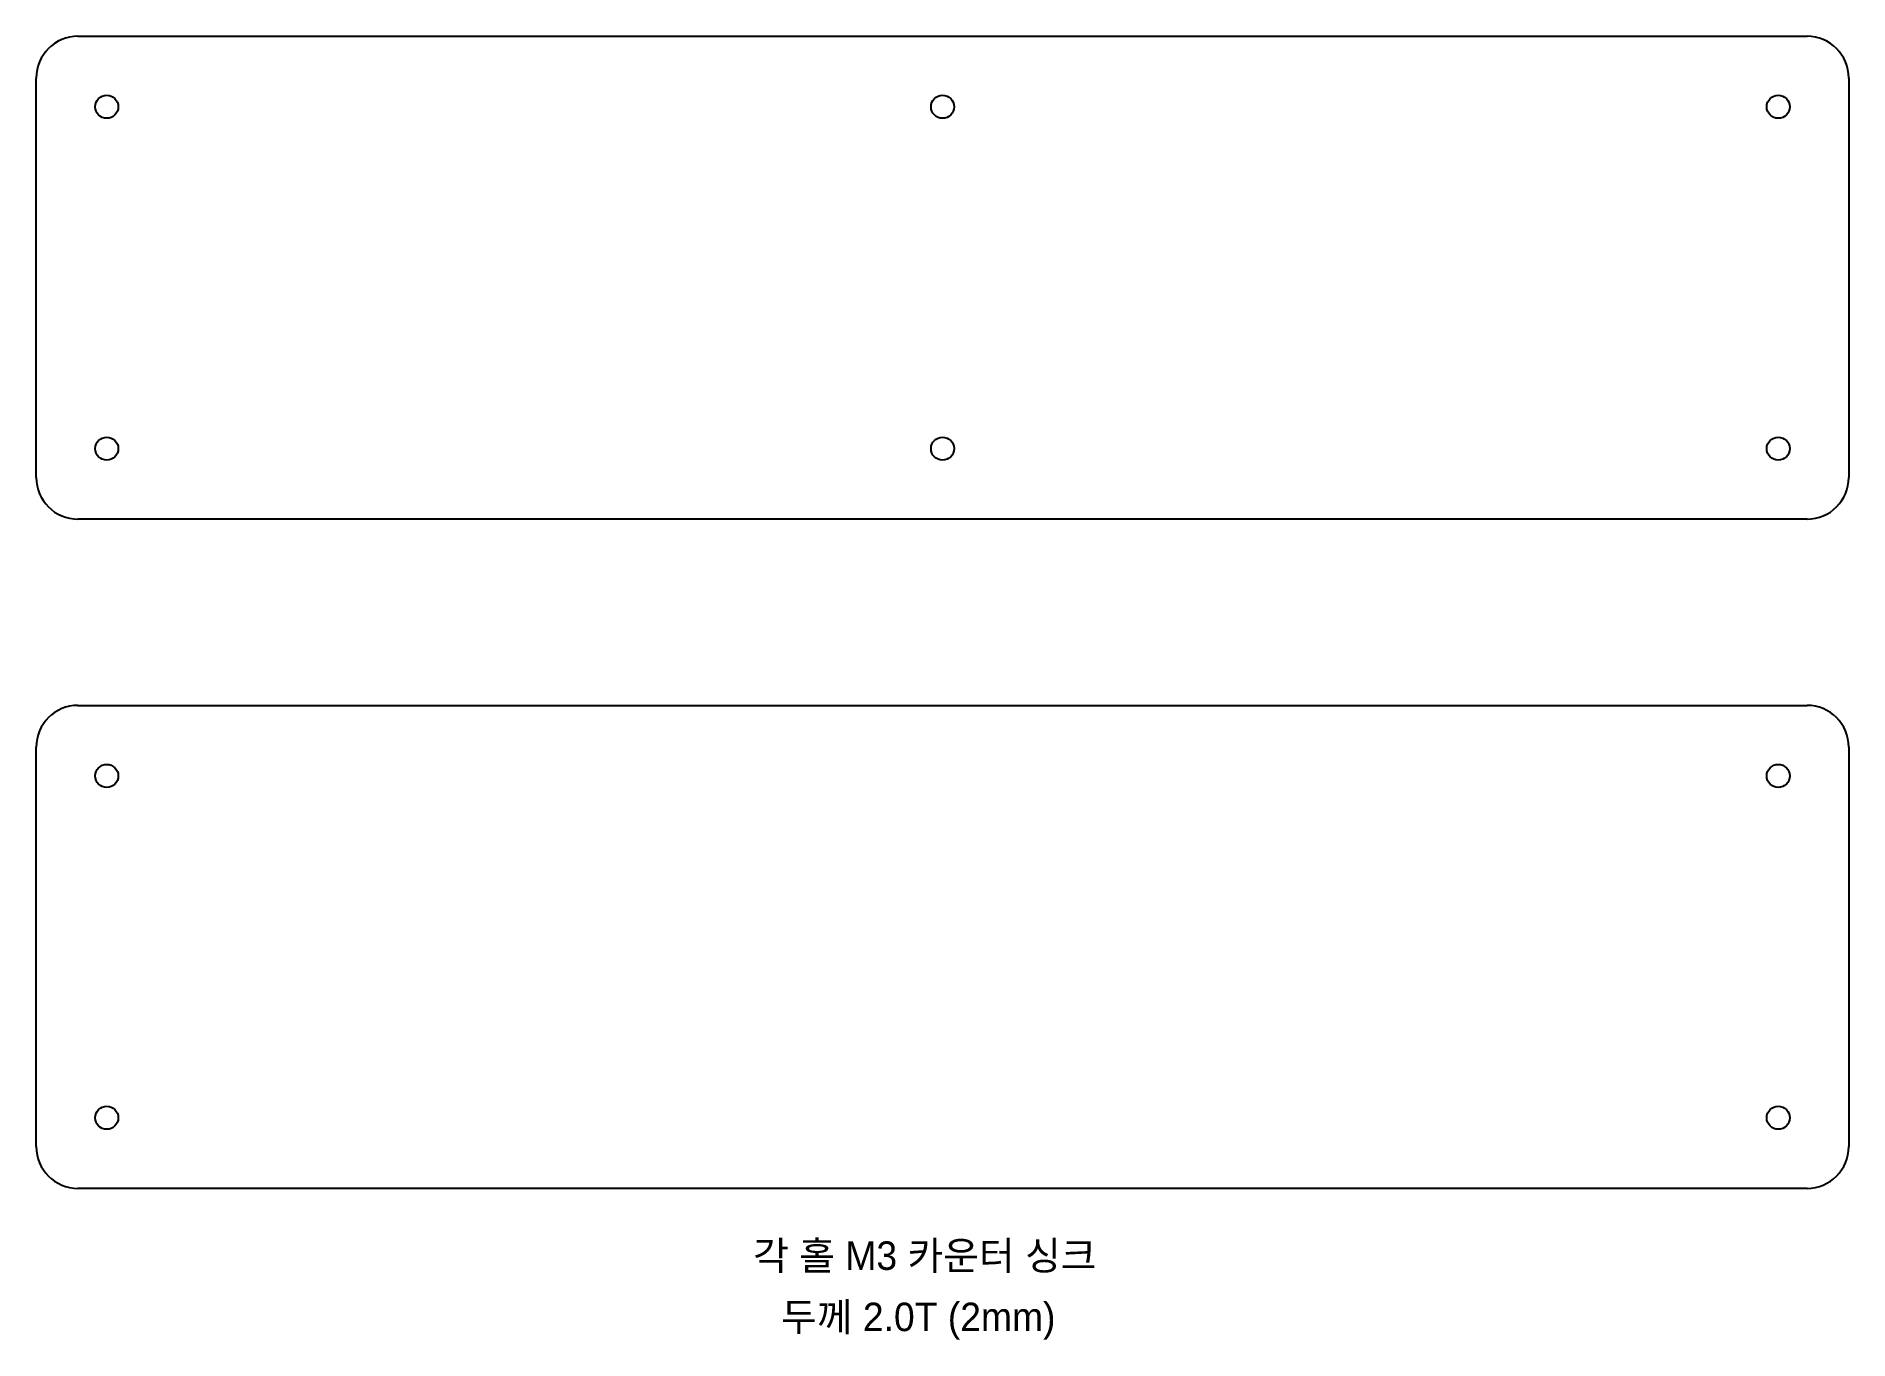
# Model space of a CAD drawing. Header units: millimetres. Extents: x 402 to 653, y 408 to 589.
import ezdxf

# ---------------------------------------------------------------- set-up
doc = ezdxf.new("R2010")
doc.units = ezdxf.units.MM
doc.header["$LTSCALE"] = 2
doc.styles.add('H', font='')
doc.styles.get('H').set_extended_font_data('Dotum')

msp = doc.modelspace()

# ---------------------------------------------------------------- linework, layer by layer
at = {"color": 20}
for p, q in [((407.35, 588.66), (647.6, 588.66)), ((401.55, 527.37), (401.55, 582.86)), ((653.4, 582.86), (653.4, 527.37)), ((647.6, 521.57), (407.35, 521.57)), ((407.35, 495.7), (647.6, 495.7)), ((401.55, 434.4), (401.55, 489.9)), ((653.4, 489.9), (653.4, 434.4)), ((647.6, 428.6), (407.35, 428.6))]:
    msp.add_line(p, q, dxfattribs=at)
for centre in [(411.35, 578.86), (527.48, 578.86), (643.6, 578.86), (411.35, 531.37), (527.48, 531.37), (643.6, 531.37), (411.35, 485.9), (643.6, 485.9), (411.35, 438.4), (643.6, 438.4)]:
    msp.add_circle(centre, 1.6, dxfattribs=at)
for centre, start, end in [((407.35, 582.86), 90, 180), ((647.6, 582.86), 0, 90), ((407.35, 527.37), 180, 270), ((647.6, 527.37), 270, 0), ((407.35, 489.9), 90, 180), ((647.6, 489.9), 0, 90), ((407.35, 434.4), 180, 270), ((647.6, 434.4), 270, 0)]:
    msp.add_arc(centre, 5.8, start, end, dxfattribs=at)

# ---------------------------------------------------------------- texts
at = {"style": 'H'}
for s, p in [('각 홀 M3 카운터 싱크', (501.16, 417.27)), ('두께 2.0T (2mm)', (505.04, 408.76))]:
    msp.add_text(s, height=3.9586, dxfattribs=at).set_placement(p)

doc.saveas('drawing.dxf')
